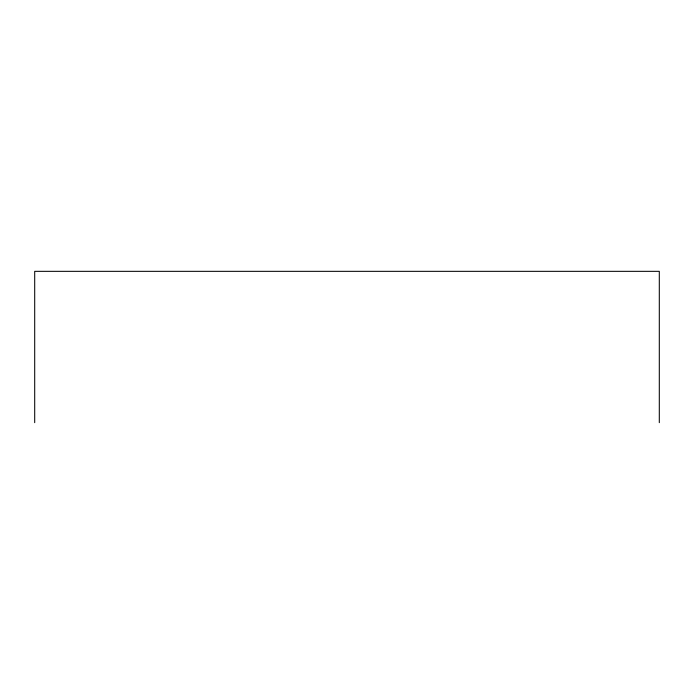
<?xml version="1.0" encoding="UTF-8"?>
<svg xmlns="http://www.w3.org/2000/svg" width="694" height="694" viewBox="0 0 694 694"><rect width="100%" height="100%" fill="white"/><g stroke="black" fill="none" stroke-linecap="round" stroke-linejoin="round"><path stroke-width="1.04" d="M659.3 422.663L659.3 271.337L34.7 271.337L34.7 422.663"/></g></svg>
